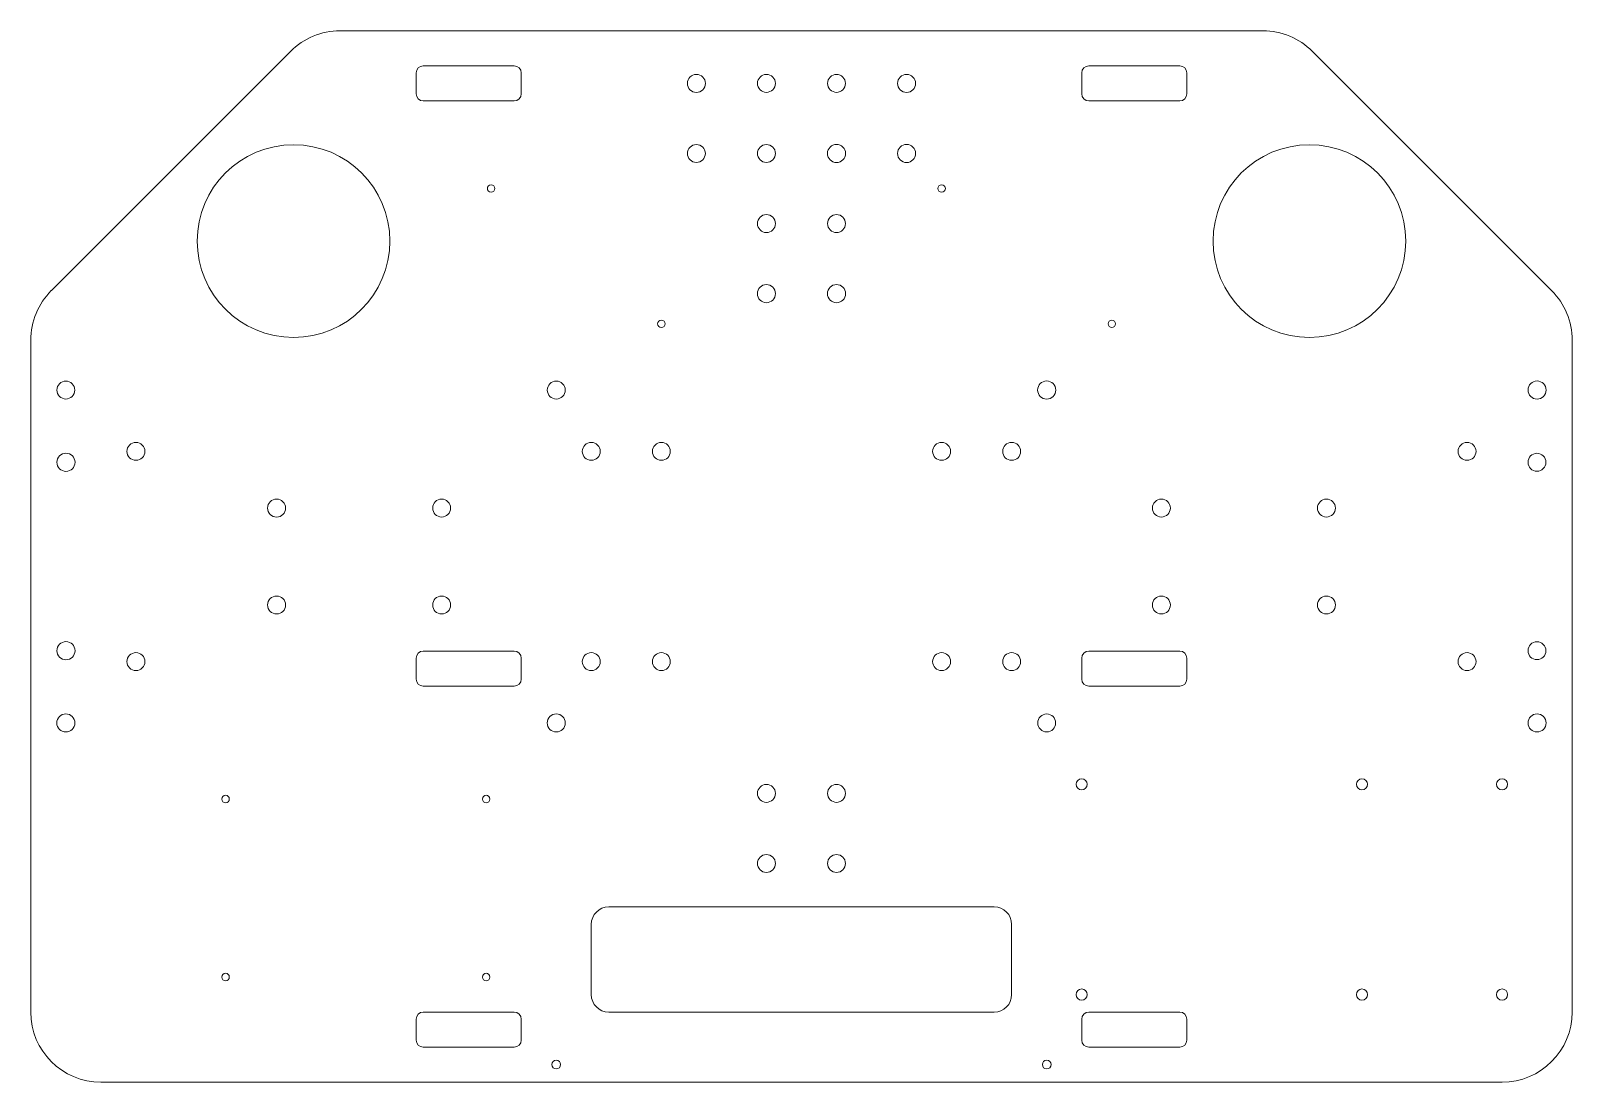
# Model space of a CAD drawing. Header units: inches. Extents: x 1 to 23, y 1 to 16.
import ezdxf

# ---------------------------------------------------------------- set-up
doc = ezdxf.new("R2010")
doc.units = ezdxf.units.IN
doc.header["$MEASUREMENT"] = 0

msp = doc.modelspace()

# ---------------------------------------------------------------- linework, layer by layer
at = {"color": 7, "linetype": 'Continuous', "lineweight": 15}
for p, q in [((18.633, 16.033), (5.461, 16.033)), ((4.754, 15.74), (1.34, 12.326)), ((22.754, 12.326), (19.34, 15.74)), ((6.547, 15.133), (6.547, 15.433)), ((6.647, 15.533), (7.947, 15.533)), ((8.047, 15.433), (8.047, 15.133)), ((16.047, 15.133), (16.047, 15.433)), ((16.147, 15.533), (17.447, 15.533)), ((17.547, 15.433), (17.547, 15.133)), ((7.947, 15.033), (6.647, 15.033)), ((17.447, 15.033), (16.147, 15.033)), ((1.047, 11.619), (1.047, 2.033)), ((23.047, 2.033), (23.047, 11.619)), ((6.547, 6.783), (6.547, 7.083)), ((6.647, 7.183), (7.947, 7.183)), ((8.047, 7.083), (8.047, 6.783)), ((16.047, 6.783), (16.047, 7.083)), ((16.147, 7.183), (17.447, 7.183)), ((17.547, 7.083), (17.547, 6.783)), ((7.947, 6.683), (6.647, 6.683)), ((17.447, 6.683), (16.147, 6.683)), ((14.797, 3.533), (9.297, 3.533)), ((9.047, 3.283), (9.047, 2.283)), ((15.047, 2.283), (15.047, 3.283)), ((6.647, 2.033), (7.947, 2.033)), ((9.297, 2.033), (14.797, 2.033)), ((16.147, 2.033), (17.447, 2.033)), ((6.547, 1.633), (6.547, 1.933)), ((8.047, 1.933), (8.047, 1.633)), ((16.047, 1.633), (16.047, 1.933)), ((17.547, 1.933), (17.547, 1.633)), ((7.947, 1.533), (6.647, 1.533)), ((17.447, 1.533), (16.147, 1.533)), ((2.047, 1.033), (22.047, 1.033))]:
    msp.add_line(p, q, dxfattribs=at)
for centre, radius in [((10.547, 15.283), 0.129), ((11.547, 15.283), 0.128), ((12.547, 15.283), 0.128), ((13.547, 15.283), 0.129), ((4.797, 13.033), 1.375), ((10.547, 14.283), 0.128), ((11.547, 14.283), 0.128), ((12.547, 14.283), 0.129), ((13.547, 14.283), 0.129), ((19.297, 13.033), 1.375), ((7.617, 13.783), 0.0535), ((14.047, 13.783), 0.0535), ((11.547, 13.283), 0.128), ((12.547, 13.283), 0.128), ((11.547, 12.283), 0.129), ((12.547, 12.283), 0.129), ((10.047, 11.853), 0.0535), ((16.477, 11.853), 0.0535), ((1.547, 10.908), 0.128), ((8.547, 10.908), 0.128), ((15.547, 10.908), 0.129), ((22.547, 10.908), 0.129), ((2.547, 10.033), 0.128), ((9.047, 10.033), 0.128), ((10.047, 10.033), 0.128), ((14.047, 10.033), 0.128), ((15.047, 10.033), 0.128), ((21.547, 10.033), 0.128), ((1.549, 9.877), 0.129), ((22.545, 9.877), 0.128), ((4.555, 9.224), 0.129), ((6.911, 9.224), 0.128), ((17.184, 9.224), 0.128), ((19.54, 9.224), 0.128), ((4.555, 7.841), 0.128), ((6.911, 7.841), 0.128), ((17.184, 7.841), 0.128), ((19.54, 7.841), 0.128), ((1.549, 7.189), 0.129), ((22.545, 7.189), 0.128), ((2.547, 7.033), 0.128), ((9.047, 7.033), 0.128), ((10.047, 7.033), 0.128), ((14.047, 7.033), 0.128), ((15.047, 7.033), 0.128), ((21.547, 7.033), 0.128), ((1.547, 6.158), 0.129), ((8.547, 6.158), 0.129), ((15.547, 6.158), 0.128), ((22.547, 6.158), 0.129), ((11.547, 5.153), 0.128), ((12.547, 5.153), 0.128), ((16.047, 5.283), 0.0795), ((20.047, 5.283), 0.0795), ((22.047, 5.283), 0.0795), ((3.827, 5.072), 0.0535), ((7.547, 5.072), 0.0535), ((11.547, 4.153), 0.128), ((12.547, 4.153), 0.128), ((3.827, 2.533), 0.0535), ((7.547, 2.533), 0.0535), ((16.047, 2.283), 0.0795), ((20.047, 2.283), 0.0795), ((22.047, 2.283), 0.0795), ((8.547, 1.283), 0.0622), ((15.547, 1.283), 0.0622)]:
    msp.add_circle(centre, radius, dxfattribs=at)
for centre, radius, start, end in [((5.461, 15.033), 1, 90, 135), ((18.633, 15.033), 1, 45, 90), ((6.647, 15.433), 0.1, 90, 180), ((7.947, 15.433), 0.1, 0, 90), ((16.147, 15.433), 0.1, 90, 180), ((17.447, 15.433), 0.1, 0, 90), ((6.647, 15.133), 0.1, 180, 270), ((7.947, 15.133), 0.1, 270, 0), ((16.147, 15.133), 0.1, 180, 270), ((17.447, 15.133), 0.1, 270, 0), ((2.047, 11.619), 1, 135, 180), ((22.047, 11.619), 1, 0, 45), ((6.647, 7.083), 0.1, 90, 180), ((7.947, 7.083), 0.1, 0, 90), ((16.147, 7.083), 0.1, 90, 180), ((17.447, 7.083), 0.1, 0, 90), ((6.647, 6.783), 0.1, 180, 270), ((7.947, 6.783), 0.1, 270, 0), ((16.147, 6.783), 0.1, 180, 270), ((17.447, 6.783), 0.1, 270, 0), ((9.297, 3.283), 0.25, 90, 180), ((14.797, 3.283), 0.25, 0, 90), ((9.297, 2.283), 0.25, 180, 270), ((14.797, 2.283), 0.25, 270, 0), ((2.047, 2.033), 1, 180, 270), ((6.647, 1.933), 0.1, 90, 180), ((7.947, 1.933), 0.1, 0, 90), ((16.147, 1.933), 0.1, 90, 180), ((17.447, 1.933), 0.1, 0, 90), ((22.047, 2.033), 1, 270, 0), ((6.647, 1.633), 0.1, 180, 270), ((7.947, 1.633), 0.1, 270, 0), ((16.147, 1.633), 0.1, 180, 270), ((17.447, 1.633), 0.1, 270, 0)]:
    msp.add_arc(centre, radius, start, end, dxfattribs=at)

doc.saveas('drawing.dxf')
